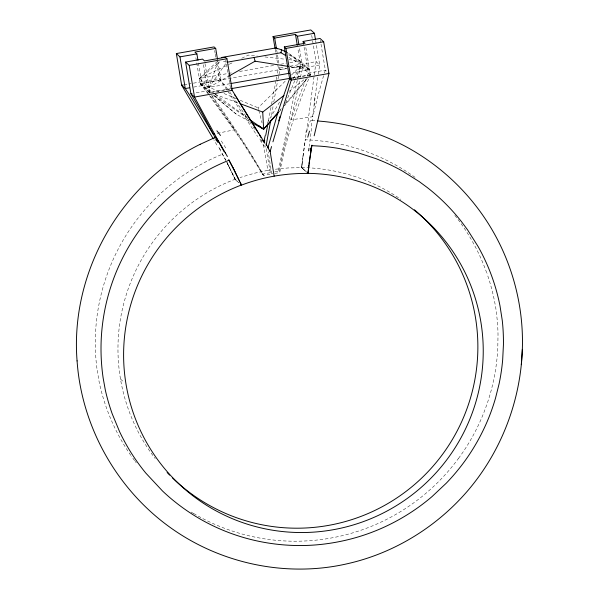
<?xml version="1.0" encoding="UTF-8"?>
<svg xmlns="http://www.w3.org/2000/svg" width="599" height="599" viewBox="0 0 599 599"><rect width="100%" height="100%" fill="white"/><g stroke="black" fill="none" stroke-linecap="round" stroke-linejoin="round"><path stroke-width="0.45" stroke-dasharray="3 2.25" d="M302.3 168.117L301.709 167.57L301.874 165.796M302.24 162.292L301.686 167.645L302.697 168.476M301.986 164.725L301.686 167.645L288.082 167.952L274.245 169.337M301.978 164.643L302.892 157.02M302.997 156.137L305.318 139.02M302.308 161.887L302.368 161.423M302.345 161.408L305.31 139.777A202.327 201.092 -54.9 0 1 415.152 177.431M302.929 156.766L302.989 156.302M314.273 74.815L316.1 61.645L313.367 45.344M314.041 76.462L306.965 129.197M317.695 77.398L312.131 120.661M318.174 74.276L319.709 64.962L315.621 40.515M273.002 106.689L271.272 117.217M273.78 101.927L277.651 80.663M308.62 79.083C297.171 107.288 286.846 136.168 280.998 166.11A151.817 50.481 -80.9 0 0 279.748 172.654L279.104 172.055C284.832 140.743 293.914 110.186 299.957 78.933M271.557 104.204L275.862 81.314M270.95 107.483L268.374 121.335M277.427 73.16L278.37 68.264L276.094 54.681M276.176 79.682L276.805 76.417M277.973 79.09L278.625 75.968M278.962 74.411L279.988 69.754L279.538 67.036M263.68 144.666L263.538 145.302A68.166 5.324 80 0 1 264.795 152.326L267.865 170.341L254.178 173.291L240.027 177.544M297.276 80.221L279.583 164.807A151.817 18.599 -79.1 0 0 278.348 171.381L279.104 172.055M297.651 78.634L300.78 66.107L297.748 47.995M300.346 77.346L302.772 67.934L299.283 47.111M323.595 75.691L318.413 93.923L312.813 116.715L291.144 119.822L298.407 98.64L306.059 78.716M324.463 72.913L325.354 70.15L320.36 40.275M217.467 61.315L199.34 78.529L208.961 87.379L217.07 64.258L219.698 61.704M294.76 80.618L284.555 105.709L307.444 78.274M295.112 79.749L300.743 65.905L310.372 74.755L308.912 75.901M307.227 75.916L308.418 73.123L304.022 46.872M309.81 76.328L310.409 74.957L305.557 45.981M267.401 122.758L280.085 101.141M293.233 78.716L300.743 65.905L290.687 67.672M458.557 458.4L462.937 452.2A203.63 202.395 -54.9 0 0 484.119 411.94L486.747 404.834A202.537 201.301 -54.9 0 0 497.784 348.094L498.016 334.444A206.423 205.165 -54.9 0 0 497.305 320.772L496.309 311.705A157.619 156.661 -54.9 0 0 495.8 308.268L495.006 303.7A204.177 202.934 -54.9 0 0 487.017 273.631M229.994 83.688L208.961 87.379L226.699 62.274L221.825 60.686M280.033 110.089L281.245 108.674M285.491 103.724L307.339 78.289M279.022 111.923L280.864 109.849M258.581 109.602L258.117 107.82L286.09 80.311M291.421 75.077L300.743 65.905M231.334 72.913L199.34 78.529L217.07 64.258M289.122 91.4L305.243 78.769M208.961 87.379L228.376 76.358M199.34 78.529L228.451 64.625M229.282 64.228L233.438 62.236M241.756 58.268L248.413 55.086L257.607 56.119M236.073 178.966L235.093 179.341L232.607 174.077M209.523 95.623L241.502 140.518L259.045 168.416A151.817 40.283 58.5 0 1 262.355 174.189L272.335 172.257M262.34 174.189L263.74 175.477L272.725 173.71M217.257 133.36L234.673 129.736L250.232 153.217L263.043 174.833M239.563 71.468L275.218 65.209M280.706 64.243L286.187 63.284M289.849 62.64L299.904 60.873L309.533 69.724L291.249 72.936M184.005 84.826L187.936 84.137M188.722 84.002L191.081 83.583M193.44 83.171L219.376 78.619L227.852 89.401M283.087 67.432L278.37 68.264L279.988 69.754L286.487 68.615M290.156 66.197L316.1 61.645L319.709 64.962L302.772 67.934L300.78 66.107L290.388 67.927M230.832 88.712L209.807 92.403L200.178 83.561L287.033 68.308M193.732 87.072L202.2 85.59L208.445 93.481M196.202 92.823L207.846 90.778L209.837 92.605L230.63 88.959L225.778 59.982M292.087 77.96L310.372 74.755M292.215 78.147L310.409 74.957L308.418 73.123L325.354 70.15L327.166 71.813M267.865 170.341L271.055 169.809M274.731 173.381L279.763 172.662M274.836 171.868L278.363 171.374M311.877 120.519L316.519 120.901M264.96 56.95L285.191 59.219M288.868 59.638L299.904 60.873L286.547 52.061L309.533 69.724L290.148 66.691M215.011 94.343L238.439 103.043M210.803 92.56L200.178 83.561L218.927 91.407M224.033 93.549L235.969 98.543M240.229 100.325L258.117 107.82M288.658 54.846L299.904 60.873M213.386 95.346L236.306 114.177L249.169 121.23M288.928 57.459L309.533 69.724M247.492 118.138L213.648 95.031L236.306 114.177M200.178 83.561L214.532 93.871M215.288 94.417L247.02 117.224M265.117 146.515L263.538 145.302L260.625 140.952M265.409 146.74L265.844 147.084M238.013 181.984L238.439 182.425M302.48 168.371L303.094 168.836M305.063 170.648L303.274 169.098M302.682 168.551L303.686 169.382M236.83 180.905L237.848 181.879M303.873 169.644L304.277 169.921M120.489 379.017L124.278 382.499M306.83 172.272L304.464 170.183M236.635 180.718L237.054 181.153M238.207 182.163L238.634 182.605M235.849 180L236.268 180.426M235.265 179.453L235.871 180.059M235.482 179.7L230.847 170.52M208.504 94.283L200.208 83.755L195.514 55.692M135.157 461.35L136.28 462.81M210.489 96.147L234.673 129.736L211.297 95.353M209.575 93.055L207.846 90.778L203.458 64.52M211.544 94.844C229.013 118.999 245.276 144.06 260.453 169.712A151.817 28.797 61.8 0 1 263.747 175.462M134.61 460.609L131.383 456.131M229.776 92.096L249.274 121.08M130.844 455.382C117.105 435.668 107.034 413.452 101.066 390.189A165.077 164.074 -54.9 0 1 99.015 381.189L96.963 368.4M226.894 89.91L219.376 78.619L216.501 61.412M227.837 91.325L257.72 136.624M249.746 121.799L251.153 123.963M252.973 126.748L254.8 129.571M261.261 139.664L262.182 141.132M216.89 145.01L213.858 139.867M222.079 153.636L225.756 160.203M225.868 160.382L218.418 146.628M226.856 162.329L227.246 163.108M227.358 163.37L226.961 162.576L228.975 166.664M227.553 163.767L228.526 165.751M227.44 163.505L228.915 166.552M231.865 172.549L230.465 169.727M232.023 172.886L232.255 173.336M230.9 170.588L230.128 169.023M232.217 173.283L232.442 173.732M232.412 173.68L232.831 174.519M230.271 169.337L229.17 167.054M230.076 168.94L228.593 165.871M232.951 174.781L233.243 175.387M233.535 175.994L233.827 176.6M233.969 176.907L234.396 177.813M234.538 178.113L234.815 178.727M234.89 178.869L235.07 179.273A180.688 179.588 -54.9 0 0 155.223 458.572M258.813 110.493L262.033 122.937M266.136 148.672L270.321 172.602M311.705 35.386L312.461 39.908M312.611 40.814L313.217 44.438M276.656 49.837L278.932 63.419M275.188 49.253L275.944 53.775M271.721 173.89L268.195 151.884M217.819 61.091L221.001 80.109L200.208 83.755L202.2 85.59L198.112 61.143M214.682 50.548L215.138 53.266M215.288 54.172L215.895 57.796M204.993 63.636L209.837 92.605M261.523 141.424A55.078 4.103 55.3 0 1 258.91 137.53M305.34 137.448A37.131 3.482 -80.6 0 1 311.884 121.934M311.66 123.102A37.153 2.411 -80.6 0 1 309.249 146.253M221.316 141.012A60.454 14.249 60.3 0 1 225.703 147.953M220.395 149.9A54.996 4.717 58 0 1 217.946 145.834M314.497 97.487A60.454 5.466 -80.7 0 1 314.063 105.431M306.411 129.684A54.996 12.564 -77.3 0 1 305.617 134.588M96.918 368.407A202.552 201.316 -54.9 0 1 222.499 154.213M213.319 138.766A37.003 3.302 57.6 0 1 214.629 138.751M301.709 167.57A180.688 179.588 -54.9 0 1 400.873 199.392M454.828 215.333A202.327 201.092 -54.9 0 1 486.98 273.646M193.657 513.598A203.772 202.529 -54.9 0 1 190.767 511.868M193.702 513.523A201.87 200.643 -54.9 0 0 319.072 539.804L325.766 538.92A206.483 205.225 -54.9 0 0 352.219 533.028L358.696 531.014A202.17 200.942 -54.9 0 0 458.512 458.362"/><path stroke-width="0.9" d="M77.076 360.83C81.636 427.806 118.145 491.622 173.396 529.703C223.405 564.348 287.834 577.421 347.24 563.756C393.633 553.349 436.05 527.36 467.108 491.45L468.478 489.847C501.49 450.807 520.666 400.529 522.328 349.449L522.335 349.329C523.826 307.28 512.924 264.975 491.494 228.781C470.679 193.627 440.01 164.538 403.846 145.542L403.584 145.407C376.898 131.57 347.435 123.095 317.448 120.976M522.335 349.329L521.317 364.686M241.135 184.537L241.36 185.054A180.688 178.734 -41.8 0 0 171.853 476.782A180.688 178.734 -41.8 0 0 467.385 424.908A180.688 178.734 -41.8 0 0 307.998 173.358L308.178 171.584M241.165 184.874L241.404 185.143C262.609 177.109 285.334 173.111 308.006 173.448L308.492 168.753M308.208 171.464L308.47 169.135M309.683 159.237L309.361 161.992M309.683 159.364L311.982 145.153M308.507 168.798L309.099 163.984M309.421 161.558L311.727 145.654L320.794 146.193A209.306 207.037 -41.8 0 1 339.041 148.507L357.393 152.58L376 158.683A205.809 203.585 -41.8 0 1 402.7 171.202L419.3 181.647L427.162 187.457A203.173 200.979 -41.8 0 1 461.724 221.974L467.564 229.844L478.002 246.376A202.035 199.849 -41.8 0 1 490.536 272.979A206.775 204.536 -41.8 0 1 492.243 277.577A196.547 194.413 -41.8 0 1 495.261 286.771A209.732 207.464 -41.8 0 1 497.26 293.907A204.237 202.028 -41.8 0 1 499.993 305.864L502.261 320.42A194.855 192.751 -41.8 0 1 503.22 332.527A206.004 203.772 -41.8 0 1 503.43 344.867L502.673 359.752A201.743 199.557 -41.8 0 1 499.072 383.929L495.478 398.283A203.915 201.706 -41.8 0 1 489.024 417.091A197.805 195.663 -41.8 0 1 483.034 430.621A206.161 203.93 -41.8 0 1 468.246 456.176A191.455 189.381 -41.8 0 1 459.515 468.059L456.356 471.945A210.563 208.287 -41.8 0 1 446.315 483.146L432.021 496.601A207.831 205.577 -41.8 0 1 420.311 505.893C404.377 517.596 386.752 527.008 368.13 533.664A202.35 200.156 -41.8 0 1 344.515 540.515A211.02 208.737 -41.8 0 1 329.884 543.278L324.995 543.959A197.108 194.974 -41.8 0 1 300.556 545.547A204.611 202.395 -41.8 0 1 266.098 542.687A200.029 197.865 -41.8 0 1 251.715 539.699A202.994 200.792 -41.8 0 1 210.504 524.574A198.988 196.831 -41.8 0 1 193.432 514.975L189.284 512.287A212.57 210.271 -41.8 0 1 177.214 503.617L173.418 500.599A197.513 195.379 -41.8 0 1 162.569 491.045L145.797 473.075A204.394 202.185 -41.8 0 1 131.436 453.233A197.258 195.124 -41.8 0 1 126.411 444.847A208.153 205.899 -41.8 0 1 119.59 431.692L112.193 413.774A222.918 220.499 -41.8 0 1 109.063 404.258A205.494 203.263 -41.8 0 1 107.371 398.365L106.442 394.816A166.784 164.98 -41.8 0 1 105.319 390.031L103.148 378.006A204.244 202.035 -41.8 0 1 101.246 338.899A202.282 200.096 -41.8 0 1 228.968 160.255M308.65 167.683L308.552 168.461M309.256 162.868L309.331 162.127M309.309 162.434L309.384 161.663M309.091 164.178L309.211 163.055M308.755 166.807L308.814 166.365M309.204 163.302L309.271 162.591M308.867 165.93L308.927 165.489M285.76 55.572L281.006 52.742L281.5 49.807L275.81 47.957L221.503 57.489M270.703 120.534L266.151 145.37M267.91 123.768L265.754 135.217M264.683 140.241L264.107 142.764M314.168 135.816L328.971 73.475L323.67 41.78L320.053 38.463L303.116 41.436L303.573 44.154M268.12 147.189L278.385 110.725L289.617 78.604L284.315 46.917L305.108 43.263L303.116 41.436M271.549 146.553L270.179 151.405A68.166 5.324 80 0 0 271.242 158.256L274.177 176.151M272.942 141.821L291.241 80.094L285.94 48.407L284.315 46.917M251.58 122.555L263.642 129.167L264.586 127.565M249.798 119.71L263.642 129.167L278.213 112.208M259.112 125.91L263.642 129.167L278.408 112.612M263.642 129.167L262.736 112.065L283.993 95.421M200.186 144.292L214.756 137.628M229.185 75.901L255.069 61.203L288.299 66.407M200.231 144.262C120.669 183.354 69.978 272.597 77.076 360.942M214.577 133.914L213.237 134.191L190.624 96.664L185.263 88.562L181.654 85.238L176.346 53.551L214.075 46.924L215.7 48.414L217.519 59.286M227.613 62.124L281.006 52.742M275.038 48.347L273.062 36.569L310.791 29.95L314.408 33.267L315.463 39.609M215.7 48.414L194.907 52.068L196.899 53.895L197.955 60.237M273.062 36.569L274.686 38.066L295.479 34.413L297.471 36.239L298.834 44.393M176.346 53.551L179.962 56.868L196.899 53.895M297.471 36.239L314.408 33.267M215.168 137.695L200.71 110.568L190.909 93.751L185.608 62.064L202.544 59.091L204.536 60.918L225.329 57.264L226.946 58.762L232.255 90.449L264.908 143.228M185.608 62.064L189.217 65.381L226.946 58.762M285.94 48.407L323.67 41.78M183.219 84.968L181.654 85.238L213.222 138.773M189.494 87.813L185.263 88.562L179.962 56.868M230.907 83.531L289.422 73.258M191.972 93.564L190.909 93.751L194.525 97.075L224.093 151.629M231.746 88.555L291.174 78.125M290.919 78.379L289.617 78.604L291.241 80.094L328.971 73.475L328.522 73.056M240.177 103.687L262.736 112.065M281.5 49.807L285.708 51.686M275.81 47.957L277.412 48.819M231.543 89.798L231.948 90.172M232.15 90.359L194.525 97.075L189.217 65.381M307.609 172.991L307.998 173.358M307.609 173.089L308.006 173.448M269.258 150.424L270.179 151.405L267.491 147.272M234.583 94.687L235.362 95.855M236.141 97.016L254.058 126.052M257.143 131.151L254.448 126.703M257.922 132.439L258.716 133.742M259.509 135.052L261.127 137.71M262.759 140.421L263.582 141.791M228.743 159.761L233.213 168.154M228.953 160.128L233.603 168.933M233.198 168.094L233.992 169.734M237.211 176.368L239.151 180.314M236.702 175.327L236.904 175.747M238.746 179.498L236.493 174.908M233.775 169.262L234.389 170.558M236.635 175.185L234.92 171.628M234.157 170.049L234.808 171.411M236.448 174.796L235.302 172.422M239.106 180.239L239.301 180.621M234.538 170.842L235.235 172.302M239.256 180.554L239.735 181.527M239.72 181.512L240.177 182.478M240.162 182.425L240.776 183.758M240.304 182.732L240.925 184.088M240.865 183.93L241.068 184.41M241 184.237L241.217 184.732M254.148 57.774L255.069 61.203M295.479 34.413L297.299 45.277M274.686 38.066L276.356 48.025M215.677 139.657A37.003 3.302 57.6 0 1 217.182 141.237M217.901 142.427A37.153 1.003 61 0 1 225.314 152.872M268.599 148.08A55.078 7.016 53.8 0 1 266.113 144.239M265.162 135.718A55.078 11.815 -74.6 0 1 264.122 140.563M278.7 120.893A55.078 0.689 -73.9 0 1 280.122 116.318M216.883 130.814A60.454 9.247 63.1 0 1 220.492 135.471M227.41 156.496A54.996 8.244 56.3 0 1 225.127 152.505M307.789 137.201A60.454 18.03 -82.4 0 1 309.518 131.129M310.761 147.998A54.996 0.397 -76.5 0 1 310.215 150.297M308.957 148.275A37.153 2.411 -80.6 0 1 308.56 150.873M414.426 209.785A180.688 179.588 -54.9 0 1 431.003 468.485A180.688 179.588 -54.9 0 1 172.325 477.74M169.697 475.142A180.688 179.588 -54.9 0 1 167.121 472.484"/></g></svg>
